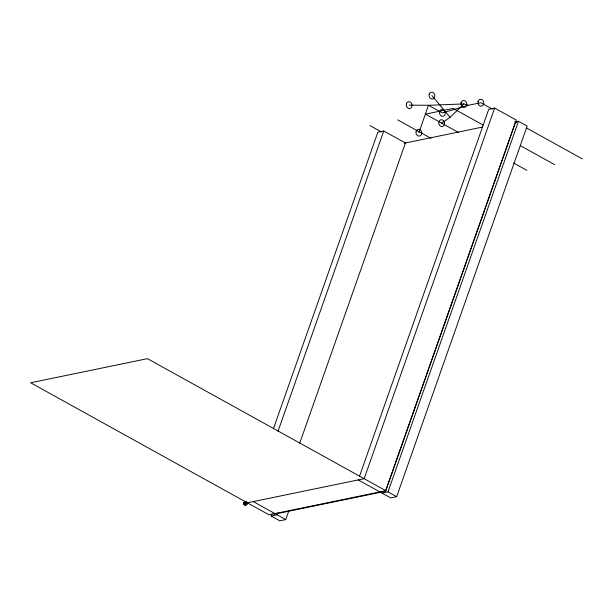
<?xml version="1.0" encoding="UTF-8"?>
<svg xmlns="http://www.w3.org/2000/svg" width="613" height="613" viewBox="0 0 613 613"><rect width="100%" height="100%" fill="white"/><g stroke="black" fill="none" stroke-linecap="round" stroke-linejoin="round"><path stroke-width="0.92" d="M245.92 505.005L244.832 504.407L245.185 503.104L244.365 502.262L243.507 503.043L244.242 504.943L245.552 505.334L247.2 503.832L246.464 501.932L245.154 501.534L243.507 503.043M247.2 503.832L246.342 504.614L245.522 503.763L245.867 502.468L244.786 501.871M418.894 132.676L428.441 105.283L463.88 103.926L468.301 105.29L480.868 102.7L492.507 109.152M273.375 428.87L377.846 132.209L383.761 130.983L405.431 142.99L299.688 443.26M278.018 431.253L383.761 130.983M288.93 510.583L285.75 519.594L279.834 520.82L271.168 516.016L271.804 514.215M271.168 516.016L277.084 514.797L277.72 512.989M359.502 476.309L488.745 109.313L494.653 108.087L516.322 120.094L385.815 490.699L269 514.813L30.65 382.773L147.457 358.659L385.815 490.699M494.653 108.087L364.145 478.699L247.338 502.813M515.112 121.995L518.491 121.29L527.157 126.094L396.649 496.699L390.734 497.925L382.068 493.12L382.704 491.32M515.533 121.903L385.454 491.274L274.563 514.169L273.114 513.372M382.068 493.12L387.983 491.902L518.491 121.29M441.666 123.152L450.111 117.282L463.88 103.926M244.365 502.262L245.154 501.534M245.552 505.334L246.342 504.614M468.301 105.29L442.402 112.915L428.441 105.283L409.162 105.145M404.335 143.212L482.615 127.052M245.185 503.104L246.48 502.905L246.932 504.078M243.767 502.798L244.219 503.97L245.522 503.763M245.867 502.468L246.909 502.507M243.798 504.369L244.832 504.407M514.974 121.589L516.636 122.516M526.613 128.04L582.35 158.92M483.09 125.014L453.137 108.424L425.414 114.148L458.693 132.577M520.521 145.748L554.627 164.644M513.594 162.997L526.904 170.368M397.691 119.872L430.97 138.3M369.968 125.596L381.615 132.048M387.983 491.902L396.649 496.699M358.23 479.918L379.899 491.917M253.246 501.587L274.915 513.594M277.084 514.797L285.75 519.594M431.943 95.613L450.111 117.282M246.464 501.932L246.48 502.905M244.219 503.97L244.242 504.943M439.644 111.558A3.456 2.896 78.3 0 0 442.954 116.324A3.456 2.896 78.3 0 0 444.609 110.853A3.456 2.896 78.3 0 0 439.644 111.558M461.122 102.578A3.456 2.896 78.3 0 0 464.424 107.336A3.456 2.896 78.3 0 0 466.087 101.873A3.456 2.896 78.3 0 0 461.122 102.578M416.135 131.32A3.456 2.896 78.3 0 0 419.438 136.086A3.456 2.896 78.3 0 0 421.1 130.615A3.456 2.896 78.3 0 0 416.135 131.32M429.184 94.264A3.456 2.896 78.3 0 0 432.494 99.022A3.456 2.896 78.3 0 0 434.15 93.559A3.456 2.896 78.3 0 0 429.184 94.264M406.411 103.789A3.456 2.896 78.3 0 0 409.714 108.555A3.456 2.896 78.3 0 0 411.377 103.084A3.456 2.896 78.3 0 0 406.411 103.789M438.908 121.795A3.456 2.896 78.3 0 0 442.218 126.554A3.456 2.896 78.3 0 0 443.873 121.09A3.456 2.896 78.3 0 0 438.908 121.795M478.109 101.344A3.456 2.896 78.3 0 0 481.412 106.11A3.456 2.896 78.3 0 0 483.075 100.639A3.456 2.896 78.3 0 0 478.109 101.344"/></g></svg>
